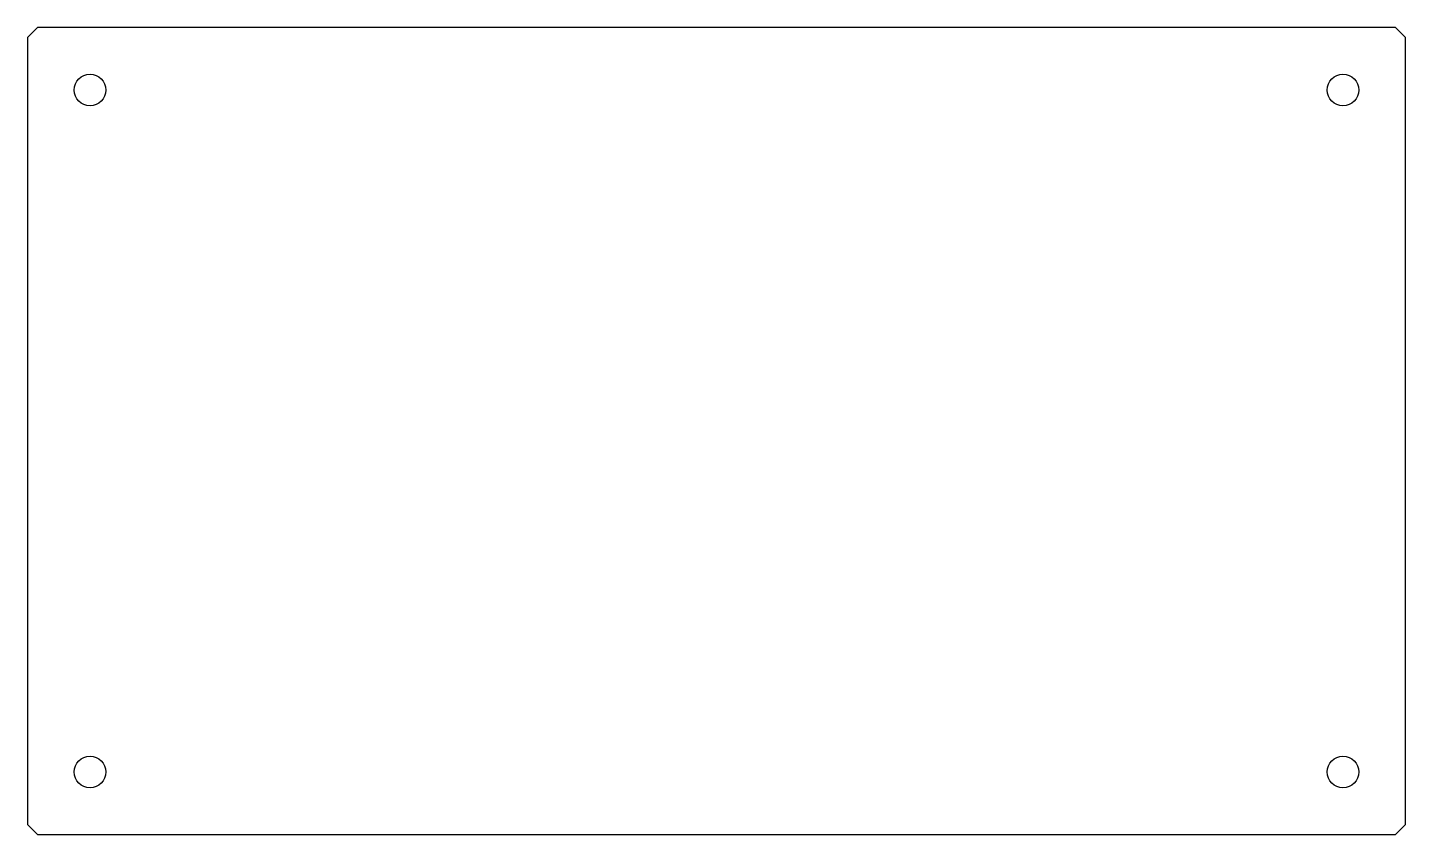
# Model space of a CAD drawing. Header units: millimetres. Extents: x -70 to 70, y -41 to 41.
import ezdxf

# ---------------------------------------------------------------- set-up
doc = ezdxf.new("R2010")
doc.units = ezdxf.units.MM
doc.layers.add('CUT', color=7, linetype='CONTINUOUS')

msp = doc.modelspace()

# ---------------------------------------------------------------- linework, layer by layer
at = {"layer": 'CUT'}
for p, q in [((-69, 41), (-70, 40)), ((69, 41), (-69, 41)), ((70, 40), (69, 41)), ((-70, 40), (-70, -40)), ((70, -40), (70, 40)), ((-70, -40), (-69, -41)), ((69, -41), (70, -40)), ((-69, -41), (69, -41))]:
    msp.add_line(p, q, dxfattribs=at)
for centre in [(-63.65, 34.65), (63.65, 34.65), (-63.65, -34.65), (63.65, -34.65)]:
    msp.add_circle(centre, 1.6, dxfattribs=at)

doc.saveas('drawing.dxf')
